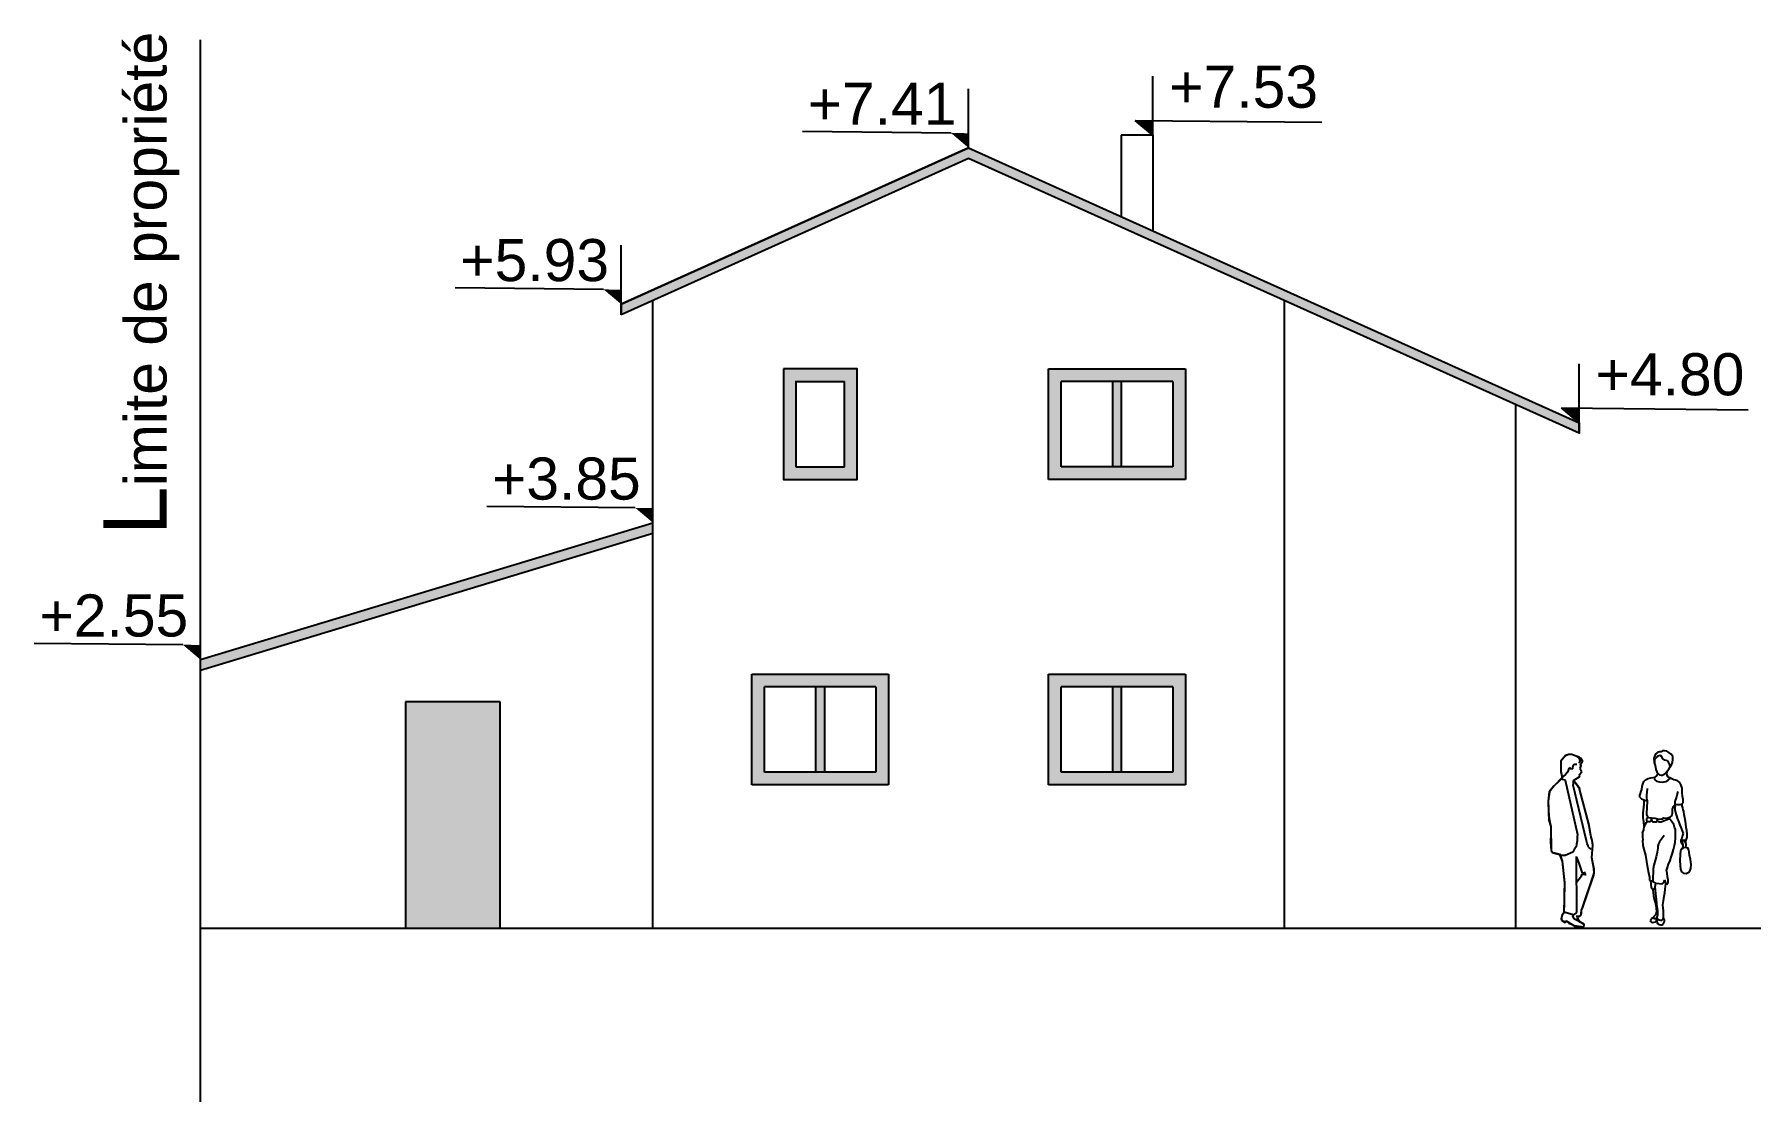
# Model space of a CAD drawing. Header units: millimetres. Extents: x 1515.2 to 1579.7, y 986.4 to 1013.2.
# Drawn here: x 1555.23 to 1571.54, y 1002.93 to 1013.07 of the extents above; entities that cross this region are included whole.
import ezdxf

# ---------------------------------------------------------------- set-up
doc = ezdxf.new("R2010")
doc.units = ezdxf.units.MM
for name, color, linetype in [('Cotations', 1, 'Continuous'), ('Limites', 7, 'Continuous'), ('Menuiseries', 7, 'Continuous'), ('Murs', 7, 'Continuous'), ('PERSONE', 251, 'Continuous'), ('Retini', 8, 'Continuous'), ('Texte', 7, 'Continuous'), ('Toiture', 7, 'Continuous')]:
    doc.layers.add(name, color=color, linetype=linetype)
doc.layers.add('Débord toiture', color=7, linetype='Continuous', true_color=0x171717)
doc.layers.add('Surf Menuiserie', color=7, linetype='Continuous', true_color=0x171717)
doc.styles.get("Standard").update_dxf_attribs({"font": 'arial.ttf'})

# ---------------------------------------------------------------- blocks, each defined once
blk = doc.blocks.new('WOMAN')
at = {"layer": 'Retini', "linetype": 'Continuous'}
for p, q in [((1.18, 3.35), (1.159, 3.319)), ((1.216, 3.381), (1.18, 3.35)), ((1.249, 3.388), (1.216, 3.381)), ((1.28, 3.392), (1.249, 3.388)), ((1.31, 3.407), (1.28, 3.392)), ((1.346, 3.409), (1.31, 3.407)), ((1.391, 3.402), (1.346, 3.409)), ((1.433, 3.376), (1.391, 3.402)), ((1.478, 3.345), (1.433, 3.376)), ((1.159, 3.319), (1.14, 3.266)), ((1.14, 3.266), (1.143, 3.185)), ((1.143, 3.185), (1.164, 3.121)), ((1.155, 3.236), (1.18, 3.272)), ((1.159, 3.154), (1.155, 3.236)), ((1.159, 3.154), (1.169, 3.088)), ((1.169, 3.088), (1.18, 3.043)), ((1.213, 3.305), (1.18, 3.272)), ((1.18, 3.043), (1.197, 3.003)), ((1.261, 3.317), (1.213, 3.305)), ((1.296, 3.296), (1.261, 3.317)), ((1.308, 3.258), (1.296, 3.296)), ((1.355, 3.227), (1.308, 3.258)), ((1.407, 3.215), (1.355, 3.227)), ((1.387, 2.991), (1.405, 3.017)), ((1.391, 2.975), (1.405, 3.017)), ((1.405, 3.017), (1.433, 3.055)), ((1.426, 3.187), (1.407, 3.215)), ((1.442, 3.147), (1.426, 3.187)), ((1.433, 3.055), (1.454, 3.097)), ((1.454, 3.097), (1.442, 3.147)), ((1.454, 3.097), (1.483, 3.137)), ((1.506, 3.296), (1.478, 3.345)), ((1.483, 3.137), (1.504, 3.18)), ((1.504, 3.18), (1.506, 3.241)), ((1.506, 3.241), (1.506, 3.296)), ((0.907, 2.658), (0.911, 2.715)), ((0.911, 2.715), (0.921, 2.76)), ((0.921, 2.76), (0.94, 2.809)), ((0.94, 2.809), (0.973, 2.845)), ((0.973, 2.845), (1.027, 2.873)), ((1.027, 2.873), (1.077, 2.883)), ((1.077, 2.883), (1.159, 2.894)), ((1.159, 2.894), (1.143, 2.873)), ((1.143, 2.873), (1.157, 2.845)), ((1.157, 2.845), (1.19, 2.821)), ((1.195, 2.927), (1.159, 2.894)), ((1.19, 2.821), (1.246, 2.802)), ((1.225, 2.966), (1.195, 2.927)), ((1.197, 3.003), (1.218, 2.972)), ((1.218, 2.972), (1.249, 2.944)), ((1.246, 2.802), (1.306, 2.8)), ((1.249, 2.944), (1.28, 2.934)), ((1.28, 2.934), (1.301, 2.938)), ((1.301, 2.938), (1.327, 2.949)), ((1.306, 2.8), (1.372, 2.812)), ((1.327, 2.949), (1.352, 2.963)), ((1.352, 2.963), (1.376, 2.978)), ((1.372, 2.812), (1.419, 2.838)), ((1.376, 2.978), (1.387, 2.991)), ((1.398, 2.927), (1.391, 2.975)), ((1.416, 2.897), (1.398, 2.927)), ((1.461, 2.875), (1.416, 2.897)), ((1.419, 2.838), (1.461, 2.875)), ((1.527, 2.847), (1.461, 2.875)), ((1.594, 2.831), (1.527, 2.847)), ((1.643, 2.79), (1.594, 2.831)), ((1.667, 2.753), (1.643, 2.79)), ((1.688, 2.684), (1.667, 2.753)), ((1.69, 2.59), (1.688, 2.684)), ((0.864, 2.547), (0.876, 2.58)), ((0.866, 2.505), (0.864, 2.547)), ((0.866, 2.505), (0.897, 2.476)), ((0.876, 2.58), (0.89, 2.623)), ((0.89, 2.623), (0.907, 2.658)), ((0.897, 2.476), (0.933, 2.458)), ((0.933, 2.458), (0.98, 2.441)), ((0.942, 2.309), (0.947, 2.368)), ((0.947, 2.368), (0.951, 2.429)), ((0.951, 2.429), (0.956, 2.449)), ((0.98, 2.441), (1.006, 2.446)), ((1.001, 2.502), (1.003, 2.545)), ((1.006, 2.446), (1.001, 2.502)), ((1.003, 2.545), (1.008, 2.602)), ((1.006, 2.394), (1.003, 2.34)), ((1.006, 2.446), (1.006, 2.394)), ((1.008, 2.602), (1.017, 2.672)), ((1.52, 2.325), (1.551, 2.37)), ((1.551, 2.37), (1.549, 2.266)), ((1.551, 2.37), (1.553, 2.42)), ((1.551, 2.37), (1.601, 2.361)), ((1.553, 2.42), (1.582, 2.491)), ((1.582, 2.491), (1.594, 2.55)), ((1.594, 2.55), (1.612, 2.618)), ((1.601, 2.361), (1.645, 2.361)), ((1.645, 2.361), (1.688, 2.375)), ((1.688, 2.375), (1.712, 2.394)), ((1.688, 2.337), (1.688, 2.375)), ((1.697, 2.526), (1.69, 2.59)), ((1.707, 2.46), (1.697, 2.526)), ((1.712, 2.394), (1.707, 2.46)), ((0.93, 2.196), (0.935, 2.252)), ((0.933, 2.113), (0.93, 2.196)), ((0.944, 2.028), (0.933, 2.113)), ((0.935, 2.252), (0.942, 2.309)), ((0.951, 1.933), (0.944, 2.028)), ((0.97, 1.967), (0.994, 2.011)), ((0.999, 2.278), (0.992, 2.214)), ((0.992, 2.214), (0.994, 2.167)), ((0.996, 2.089), (0.992, 2.063)), ((0.992, 2.063), (1.001, 2.04)), ((0.994, 2.167), (1.008, 2.139)), ((0.994, 2.011), (1.016, 2.036)), ((1.026, 2.119), (0.996, 2.089)), ((1.003, 2.34), (0.999, 2.278)), ((1.001, 2.04), (1.032, 2.033)), ((1.008, 2.139), (1.032, 2.113)), ((1.032, 2.113), (1.091, 2.106)), ((1.032, 2.033), (1.06, 2.035)), ((1.06, 2.035), (1.084, 2.042)), ((1.084, 2.042), (1.095, 2.061)), ((1.091, 2.106), (1.162, 2.099)), ((1.093, 2.077), (1.091, 2.106)), ((1.093, 2.077), (1.114, 2.103)), ((1.095, 2.061), (1.093, 2.077)), ((1.095, 2.061), (1.102, 2.042)), ((1.102, 2.042), (1.121, 2.028)), ((1.121, 2.028), (1.154, 2.023)), ((1.154, 2.023), (1.185, 2.026)), ((1.162, 2.099), (1.209, 2.087)), ((1.185, 2.026), (1.199, 2.035)), ((1.199, 2.035), (1.209, 2.061)), ((1.204, 2.048), (1.221, 2.03)), ((1.209, 2.087), (1.251, 2.075)), ((1.209, 2.061), (1.209, 2.087)), ((1.209, 2.074), (1.23, 2.081)), ((1.221, 2.03), (1.246, 2.026)), ((1.246, 2.026), (1.28, 2.028)), ((1.251, 2.075), (1.298, 2.082)), ((1.28, 2.028), (1.327, 2.044)), ((1.298, 2.082), (1.334, 2.101)), ((1.327, 2.044), (1.395, 2.068)), ((1.334, 2.101), (1.376, 2.096)), ((1.376, 2.096), (1.414, 2.101)), ((1.395, 2.068), (1.426, 2.087)), ((1.414, 2.101), (1.464, 2.12)), ((1.426, 2.087), (1.426, 2.106)), ((1.454, 2.068), (1.426, 2.087)), ((1.497, 2.018), (1.454, 2.068)), ((1.464, 2.12), (1.494, 2.148)), ((1.494, 2.148), (1.504, 2.198)), ((1.527, 1.971), (1.497, 2.018)), ((1.504, 2.271), (1.52, 2.325)), ((1.504, 2.198), (1.504, 2.271)), ((1.549, 2.266), (1.558, 2.205)), ((1.558, 2.205), (1.596, 2.096)), ((1.596, 2.096), (1.624, 2.018)), ((1.624, 2.018), (1.648, 1.959)), ((1.704, 2.297), (1.688, 2.337)), ((1.707, 2.257), (1.704, 2.297)), ((1.723, 2.229), (1.707, 2.257)), ((1.728, 2.165), (1.723, 2.229)), ((1.742, 2.101), (1.728, 2.165)), ((1.754, 2.03), (1.742, 2.101)), ((1.764, 1.985), (1.754, 2.03)), ((0.918, 1.811), (0.914, 1.735)), ((0.914, 1.735), (0.923, 1.669)), ((0.918, 1.811), (0.942, 1.87)), ((0.942, 1.87), (0.951, 1.933)), ((0.951, 1.933), (0.97, 1.967)), ((1.287, 1.69), (1.251, 1.634)), ((1.339, 1.759), (1.287, 1.69)), ((1.544, 1.924), (1.527, 1.971)), ((1.558, 1.874), (1.544, 1.924)), ((1.553, 1.631), (1.56, 1.709)), ((1.563, 1.801), (1.558, 1.874)), ((1.56, 1.709), (1.563, 1.801)), ((1.648, 1.959), (1.674, 1.9)), ((1.681, 1.704), (1.662, 1.662)), ((1.674, 1.9), (1.69, 1.848)), ((1.697, 1.756), (1.681, 1.704)), ((1.69, 1.848), (1.707, 1.801)), ((1.707, 1.801), (1.697, 1.756)), ((1.721, 1.654), (1.726, 1.679)), ((1.726, 1.679), (1.735, 1.657)), ((1.757, 1.621), (1.775, 1.686)), ((1.768, 1.917), (1.764, 1.985)), ((1.782, 1.856), (1.768, 1.917)), ((1.775, 1.686), (1.789, 1.728)), ((1.787, 1.785), (1.782, 1.856)), ((1.789, 1.728), (1.787, 1.785)), ((0.933, 1.565), (0.923, 1.669)), ((0.958, 1.466), (0.933, 1.565)), ((0.98, 1.379), (0.958, 1.466)), ((1.001, 1.254), (0.98, 1.379)), ((1.185, 1.346), (1.166, 1.272)), ((1.204, 1.433), (1.185, 1.346)), ((1.216, 1.511), (1.204, 1.433)), ((1.232, 1.594), (1.216, 1.551)), ((1.216, 1.551), (1.216, 1.511)), ((1.251, 1.634), (1.232, 1.594)), ((1.475, 1.339), (1.501, 1.412)), ((1.501, 1.412), (1.52, 1.485)), ((1.52, 1.485), (1.542, 1.563)), ((1.542, 1.563), (1.553, 1.631)), ((1.649, 1.386), (1.645, 1.274)), ((1.658, 1.458), (1.649, 1.386)), ((1.685, 1.498), (1.658, 1.458)), ((1.662, 1.662), (1.664, 1.634)), ((1.664, 1.634), (1.701, 1.579)), ((1.679, 1.655), (1.691, 1.622)), ((1.693, 1.655), (1.679, 1.655)), ((1.704, 1.539), (1.685, 1.498)), ((1.715, 1.516), (1.685, 1.498)), ((1.691, 1.622), (1.701, 1.58)), ((1.725, 1.655), (1.693, 1.655)), ((1.701, 1.58), (1.704, 1.539)), ((1.764, 1.524), (1.715, 1.516)), ((1.75, 1.64), (1.725, 1.655)), ((1.761, 1.611), (1.75, 1.64)), ((1.766, 1.574), (1.761, 1.611)), ((1.764, 1.524), (1.766, 1.574)), ((1.8, 1.514), (1.764, 1.524)), ((1.818, 1.481), (1.8, 1.514)), ((1.833, 1.376), (1.818, 1.481)), ((1.855, 1.289), (1.833, 1.376)), ((1.022, 1.128), (1.001, 1.254)), ((1.041, 1.022), (1.022, 1.128)), ((1.058, 0.94), (1.041, 1.022)), ((1.124, 1.036), (1.121, 0.944)), ((1.126, 1.107), (1.124, 1.036)), ((1.138, 1.178), (1.126, 1.107)), ((1.166, 1.272), (1.138, 1.178)), ((1.383, 1.074), (1.402, 1.136)), ((1.398, 1.025), (1.383, 1.074)), ((1.407, 0.954), (1.398, 1.025)), ((1.402, 1.136), (1.424, 1.199)), ((1.424, 1.199), (1.454, 1.27)), ((1.454, 1.27), (1.475, 1.339)), ((1.645, 1.274), (1.654, 1.176)), ((1.654, 1.176), (1.658, 1.104)), ((1.658, 1.104), (1.678, 1.053)), ((1.678, 1.053), (1.714, 1.026)), ((1.714, 1.026), (1.766, 1.02)), ((1.766, 1.02), (1.835, 1.052)), ((1.835, 1.052), (1.86, 1.113)), ((1.863, 1.197), (1.855, 1.289)), ((1.86, 1.113), (1.863, 1.197)), ((1.062, 0.89), (1.058, 0.94)), ((1.084, 0.869), (1.062, 0.89)), ((1.073, 0.879), (1.081, 0.812)), ((1.081, 0.812), (1.088, 0.746)), ((1.121, 0.871), (1.084, 0.869)), ((1.088, 0.746), (1.102, 0.718)), ((1.102, 0.718), (1.133, 0.713)), ((1.118, 0.715), (1.121, 0.687)), ((1.121, 0.944), (1.119, 0.895)), ((1.119, 0.895), (1.121, 0.864)), ((1.121, 0.864), (1.133, 0.857)), ((1.121, 0.687), (1.128, 0.649)), ((1.133, 0.857), (1.18, 0.833)), ((1.133, 0.713), (1.167, 0.731)), ((1.166, 0.76), (1.18, 0.833)), ((1.169, 0.701), (1.166, 0.76)), ((1.18, 0.623), (1.169, 0.701)), ((1.18, 0.833), (1.244, 0.824)), ((1.244, 0.824), (1.298, 0.819)), ((1.298, 0.819), (1.331, 0.845)), ((1.331, 0.845), (1.348, 0.892)), ((1.348, 0.892), (1.357, 0.857)), ((1.353, 0.64), (1.362, 0.713)), ((1.357, 0.857), (1.374, 0.819)), ((1.362, 0.713), (1.367, 0.763)), ((1.367, 0.763), (1.374, 0.819)), ((1.374, 0.819), (1.4, 0.81)), ((1.4, 0.81), (1.419, 0.833)), ((1.416, 0.895), (1.407, 0.954)), ((1.419, 0.833), (1.416, 0.895)), ((1.128, 0.649), (1.133, 0.585)), ((1.133, 0.585), (1.145, 0.515)), ((1.145, 0.515), (1.178, 0.406)), ((1.178, 0.406), (1.183, 0.333)), ((1.192, 0.519), (1.18, 0.623)), ((1.199, 0.434), (1.192, 0.519)), ((1.206, 0.361), (1.199, 0.434)), ((1.213, 0.29), (1.206, 0.361)), ((1.315, 0.411), (1.327, 0.484)), ((1.32, 0.345), (1.315, 0.411)), ((1.327, 0.3), (1.32, 0.345)), ((1.327, 0.484), (1.334, 0.529)), ((1.334, 0.529), (1.339, 0.574)), ((1.339, 0.574), (1.353, 0.64)), ((1.077, 0.118), (1.067, 0.102)), ((1.067, 0.102), (1.072, 0.08)), ((1.072, 0.08), (1.095, 0.068)), ((1.091, 0.139), (1.077, 0.118)), ((1.128, 0.153), (1.091, 0.139)), ((1.095, 0.068), (1.121, 0.066)), ((1.121, 0.066), (1.147, 0.068)), ((1.138, 0.182), (1.128, 0.153)), ((1.128, 0.153), (1.152, 0.144)), ((1.152, 0.196), (1.138, 0.182)), ((1.147, 0.068), (1.173, 0.078)), ((1.176, 0.222), (1.152, 0.196)), ((1.152, 0.144), (1.173, 0.144)), ((1.173, 0.144), (1.199, 0.156)), ((1.173, 0.078), (1.19, 0.094)), ((1.19, 0.279), (1.176, 0.222)), ((1.183, 0.333), (1.19, 0.279)), ((1.19, 0.094), (1.199, 0.116)), ((1.202, 0.125), (1.195, 0.071)), ((1.195, 0.071), (1.213, 0.038)), ((1.199, 0.156), (1.211, 0.187)), ((1.204, 0.135), (1.199, 0.156)), ((1.199, 0.156), (1.216, 0.13)), ((1.199, 0.116), (1.204, 0.135)), ((1.211, 0.187), (1.213, 0.217)), ((1.213, 0.217), (1.213, 0.29)), ((1.213, 0.038), (1.235, 0.024)), ((1.216, 0.13), (1.235, 0.113)), ((1.235, 0.113), (1.265, 0.106)), ((1.235, 0.024), (1.265, 0.017)), ((1.265, 0.106), (1.296, 0.111)), ((1.265, 0.017), (1.294, 0.019)), ((1.294, 0.019), (1.32, 0.033)), ((1.296, 0.111), (1.32, 0.132)), ((1.32, 0.132), (1.327, 0.163)), ((1.32, 0.033), (1.334, 0.057)), ((1.324, 0.255), (1.327, 0.3)), ((1.327, 0.215), (1.324, 0.255)), ((1.327, 0.163), (1.327, 0.215)), ((1.346, 0.106), (1.334, 0.139)), ((1.334, 0.057), (1.346, 0.08)), ((1.346, 0.08), (1.346, 0.106))]:
    blk.add_line(p, q, dxfattribs=at)

msp = doc.modelspace()

# ---------------------------------------------------------------- hatches: boundary and pattern name
at = {"layer": 'Cotations', "transparency": 33554687}
h = msp.add_hatch(color=256, dxfattribs=at)
h.dxf.hatch_style = 1
h.paths.add_polyline_path([(1565.691, 1012.254), (1565.858, 1012.113), (1565.858, 1012.252)])
h = msp.add_hatch(color=256, dxfattribs=at)
h.dxf.hatch_style = 1
h.paths.add_polyline_path([(1563.941, 1012.134), (1564.108, 1011.993), (1564.108, 1012.132)])
h = msp.add_hatch(color=256, dxfattribs=at)
h.dxf.hatch_style = 1
h.paths.add_polyline_path([(1560.64, 1010.648), (1560.807, 1010.508), (1560.807, 1010.647)])
h = msp.add_hatch(color=256, dxfattribs=at)
h.dxf.hatch_style = 1
h.paths.add_polyline_path([(1569.743, 1009.523), (1569.91, 1009.382), (1569.91, 1009.521)])
h = msp.add_hatch(color=256, dxfattribs=at)
h.dxf.hatch_style = 1
h.paths.add_polyline_path([(1560.941, 1008.574), (1561.108, 1008.433), (1561.108, 1008.572)])
h = msp.add_hatch(color=256, dxfattribs=at)
h.dxf.hatch_style = 1
h.paths.add_polyline_path([(1556.641, 1007.274), (1556.808, 1007.133), (1556.808, 1007.272)])
at = {"layer": 'Débord toiture', "transparency": 33554687}
h = msp.add_hatch(color=256, dxfattribs=at)
h.dxf.hatch_style = 1
h.paths.add_polyline_path([(1564.108, 1011.893), (1569.91, 1009.282), (1569.91, 1009.382), (1564.108, 1011.993), (1560.807, 1010.508), (1560.807, 1010.408)])
h = msp.add_hatch(color=256, dxfattribs=at)
h.dxf.hatch_style = 1
h.paths.add_polyline_path([(1556.808, 1007.133), (1556.808, 1007.033), (1561.108, 1008.333), (1561.108, 1008.433)])
at = {"layer": 'Surf Menuiserie', "transparency": 33554687}
h = msp.add_hatch(color=256, dxfattribs=at)
h.dxf.hatch_style = 1
h.paths.add_polyline_path([(1563.048, 1009.893), (1562.348, 1009.893), (1562.348, 1008.843), (1563.048, 1008.843)])
h.paths.add_polyline_path([(1562.928, 1008.963), (1562.468, 1008.963), (1562.468, 1009.773), (1562.928, 1009.773)], flags=16)
h.paths.add_polyline_path([(1566.168, 1009.893), (1564.868, 1009.893), (1564.868, 1008.843), (1566.168, 1008.843)])
h.paths.add_polyline_path([(1566.048, 1009.773), (1566.048, 1008.963), (1564.988, 1008.963), (1564.988, 1009.773)], flags=16)
h.paths.add_polyline_path([(1565.558, 1009.773), (1565.478, 1009.773), (1565.478, 1008.963), (1565.558, 1008.963)], flags=0)
h.paths.add_polyline_path([(1563.348, 1006.993), (1562.048, 1006.993), (1562.048, 1005.943), (1563.348, 1005.943)])
h.paths.add_polyline_path([(1562.168, 1006.063), (1562.168, 1006.873), (1563.228, 1006.873), (1563.228, 1006.063)], flags=16)
h.paths.add_polyline_path([(1562.738, 1006.873), (1562.658, 1006.873), (1562.658, 1006.063), (1562.738, 1006.063)], flags=0)
h.paths.add_polyline_path([(1566.168, 1006.993), (1564.868, 1006.993), (1564.868, 1005.943), (1566.168, 1005.943)])
h.paths.add_polyline_path([(1566.048, 1006.873), (1566.048, 1006.063), (1564.988, 1006.063), (1564.988, 1006.873)], flags=16)
h.paths.add_polyline_path([(1565.558, 1006.873), (1565.478, 1006.873), (1565.478, 1006.063), (1565.558, 1006.063)], flags=0)
h = msp.add_hatch(color=256, dxfattribs=at)
h.dxf.hatch_style = 1
h.paths.add_polyline_path([(1565.478, 1008.963), (1565.558, 1008.963), (1565.558, 1009.773), (1565.478, 1009.773)])
h = msp.add_hatch(color=256, dxfattribs=at)
h.dxf.hatch_style = 1
h.paths.add_polyline_path([(1562.738, 1006.873), (1562.658, 1006.873), (1562.658, 1006.063), (1562.738, 1006.063)])
h.paths.add_polyline_path([(1565.478, 1006.063), (1565.558, 1006.063), (1565.558, 1006.873), (1565.478, 1006.873)])
h = msp.add_hatch(color=256, dxfattribs=at)
h.dxf.hatch_style = 1
h.paths.add_polyline_path([(1558.758, 1004.583), (1559.658, 1004.583), (1559.658, 1006.733), (1558.758, 1006.733)])

# ---------------------------------------------------------------- linework, layer by layer
at = {"layer": 'Cotations'}
for p, q in [((1565.858, 1012.113), (1565.858, 1012.673)), ((1564.108, 1011.993), (1564.108, 1012.553)), ((1565.858, 1012.113), (1565.691, 1012.254)), ((1565.691, 1012.254), (1567.464, 1012.237)), ((1563.941, 1012.134), (1562.53, 1012.147)), ((1560.807, 1010.508), (1560.807, 1011.068)), ((1560.64, 1010.648), (1559.229, 1010.662)), ((1569.91, 1009.382), (1569.91, 1009.942)), ((1569.91, 1009.382), (1569.743, 1009.523)), ((1569.743, 1009.523), (1571.515, 1009.506)), ((1561.108, 1008.433), (1561.108, 1008.993)), ((1560.941, 1008.574), (1559.53, 1008.587)), ((1556.808, 1007.133), (1556.808, 1007.693)), ((1556.641, 1007.274), (1555.23, 1007.287))]:
    msp.add_line(p, q, dxfattribs=at)
at = {"layer": 'Limites'}
for p, q in [((1556.808, 1002.934), (1556.808, 1013.019)), ((1556.808, 1004.583), (1579.11, 1004.583))]:
    msp.add_line(p, q, dxfattribs=at)
at = {"layer": 'Menuiseries'}
for p, q in [((1564.868, 1008.843), (1564.868, 1009.893)), ((1564.868, 1009.893), (1566.168, 1009.893)), ((1566.168, 1009.893), (1566.168, 1008.843)), ((1562.468, 1009.773), (1562.468, 1008.963)), ((1562.928, 1008.963), (1562.928, 1009.773)), ((1564.988, 1008.963), (1564.988, 1009.773)), ((1566.048, 1009.773), (1564.988, 1009.773)), ((1565.478, 1008.963), (1565.478, 1009.773)), ((1565.558, 1009.773), (1565.558, 1008.963)), ((1566.048, 1009.773), (1566.048, 1008.963)), ((1569.91, 1009.282), (1569.91, 1009.382)), ((1562.468, 1008.963), (1562.928, 1008.963)), ((1566.048, 1008.963), (1564.988, 1008.963)), ((1565.558, 1008.963), (1565.478, 1008.963)), ((1566.168, 1008.843), (1564.868, 1008.843)), ((1562.048, 1005.943), (1562.048, 1006.993)), ((1562.048, 1006.993), (1563.348, 1006.993)), ((1562.048, 1006.993), (1562.698, 1006.993)), ((1563.348, 1006.993), (1563.348, 1005.943)), ((1564.868, 1005.943), (1564.868, 1006.993)), ((1564.868, 1006.993), (1566.168, 1006.993)), ((1566.168, 1006.993), (1566.168, 1005.943)), ((1562.168, 1006.063), (1562.168, 1006.873)), ((1563.228, 1006.873), (1562.168, 1006.873)), ((1562.658, 1006.063), (1562.658, 1006.873)), ((1562.738, 1006.873), (1562.738, 1006.063)), ((1563.228, 1006.873), (1563.228, 1006.063)), ((1564.988, 1006.063), (1564.988, 1006.873)), ((1566.048, 1006.873), (1564.988, 1006.873)), ((1565.478, 1006.063), (1565.478, 1006.873)), ((1565.558, 1006.873), (1565.558, 1006.063)), ((1566.048, 1006.873), (1566.048, 1006.063)), ((1559.658, 1006.733), (1558.758, 1006.733)), ((1558.758, 1006.733), (1558.758, 1004.583)), ((1559.658, 1004.583), (1559.658, 1006.733)), ((1563.228, 1006.063), (1562.168, 1006.063)), ((1562.738, 1006.063), (1562.658, 1006.063)), ((1566.048, 1006.063), (1564.988, 1006.063)), ((1565.558, 1006.063), (1565.478, 1006.063)), ((1563.348, 1005.943), (1562.048, 1005.943)), ((1566.168, 1005.943), (1564.868, 1005.943)), ((1558.758, 1004.583), (1559.658, 1004.583))]:
    msp.add_line(p, q, dxfattribs=at)
for points in [[(1562.348, 1009.893), (1562.348, 1008.843), (1563.048, 1008.843), (1563.048, 1009.893), (1562.348, 1009.893)], [(1562.468, 1009.773), (1562.468, 1009.773), (1562.928, 1009.773)]]:
    msp.add_lwpolyline(points, dxfattribs=at)
at = {"layer": 'Murs'}
for p, q in [((1561.108, 1004.583), (1561.108, 1010.543)), ((1567.108, 1010.543), (1567.108, 1004.583)), ((1569.308, 1004.583), (1569.308, 1009.553)), ((1561.108, 1008.333), (1561.108, 1008.433)), ((1561.108, 1004.583), (1561.108, 1008.333)), ((1556.808, 1007.033), (1556.808, 1007.133)), ((1556.808, 1004.583), (1556.808, 1007.033)), ((1556.808, 1004.583), (1569.308, 1004.583))]:
    msp.add_line(p, q, dxfattribs=at)
at = {"layer": 'PERSONE', "color": 251, "linetype": 'Continuous'}
for p, q in [((1569.781, 1006.221), (1569.735, 1006.169)), ((1569.735, 1006.169), (1569.737, 1006.069)), ((1569.781, 1006.22), (1569.737, 1006.172)), ((1569.737, 1006.172), (1569.737, 1006.074)), ((1569.812, 1006.232), (1569.781, 1006.221)), ((1569.801, 1006.228), (1569.781, 1006.22)), ((1569.81, 1006.233), (1569.801, 1006.228)), ((1569.839, 1006.23), (1569.81, 1006.233)), ((1569.838, 1006.23), (1569.812, 1006.232)), ((1569.906, 1006.205), (1569.838, 1006.23)), ((1569.857, 1006.224), (1569.839, 1006.23)), ((1569.85, 1006.121), (1569.848, 1006.104)), ((1569.858, 1006.132), (1569.85, 1006.121)), ((1569.892, 1006.213), (1569.857, 1006.224)), ((1569.87, 1006.137), (1569.858, 1006.132)), ((1569.889, 1006.137), (1569.87, 1006.137)), ((1569.9, 1006.209), (1569.889, 1006.212)), ((1569.912, 1006.193), (1569.892, 1006.213)), ((1569.912, 1006.203), (1569.9, 1006.209)), ((1569.925, 1006.191), (1569.906, 1006.205)), ((1569.908, 1006.151), (1569.92, 1006.161)), ((1569.92, 1006.197), (1569.912, 1006.203)), ((1569.92, 1006.173), (1569.912, 1006.193)), ((1569.931, 1006.189), (1569.92, 1006.197)), ((1569.92, 1006.161), (1569.92, 1006.173)), ((1569.92, 1006.1), (1569.928, 1006.131)), ((1569.92, 1006.1), (1569.929, 1006.128)), ((1569.922, 1006.142), (1569.937, 1006.154)), ((1569.928, 1006.131), (1569.922, 1006.142)), ((1569.923, 1006.142), (1569.935, 1006.152)), ((1569.929, 1006.128), (1569.923, 1006.142)), ((1569.941, 1006.171), (1569.925, 1006.191)), ((1569.939, 1006.179), (1569.931, 1006.189)), ((1569.935, 1006.152), (1569.939, 1006.157)), ((1569.937, 1006.154), (1569.941, 1006.171)), ((1569.942, 1006.169), (1569.939, 1006.179)), ((1569.939, 1006.157), (1569.942, 1006.169)), ((1569.723, 1005.981), (1569.665, 1005.928)), ((1569.748, 1006.012), (1569.672, 1005.934)), ((1569.748, 1006.009), (1569.723, 1005.981)), ((1569.737, 1006.074), (1569.748, 1006.009)), ((1569.737, 1006.069), (1569.748, 1006.012)), ((1569.739, 1006.003), (1569.752, 1005.997)), ((1569.78, 1006.043), (1569.745, 1006.014)), ((1569.752, 1005.997), (1569.773, 1005.99)), ((1569.773, 1005.99), (1569.777, 1005.987)), ((1569.777, 1005.987), (1569.894, 1005.472)), ((1569.798, 1006.065), (1569.78, 1006.043)), ((1569.816, 1006.104), (1569.798, 1006.065)), ((1569.828, 1006.099), (1569.816, 1006.104)), ((1569.838, 1006.093), (1569.828, 1006.099)), ((1569.847, 1006.094), (1569.838, 1006.093)), ((1569.848, 1006.104), (1569.847, 1006.094)), ((1569.854, 1005.94), (1569.855, 1005.955)), ((1569.855, 1005.984), (1569.915, 1006.022)), ((1569.855, 1005.985), (1569.915, 1006.021)), ((1569.913, 1005.906), (1569.855, 1005.985)), ((1569.855, 1005.961), (1569.855, 1005.985)), ((1569.893, 1005.937), (1569.855, 1005.984)), ((1569.855, 1005.955), (1569.855, 1005.961)), ((1569.912, 1006.041), (1569.935, 1006.067)), ((1569.915, 1006.022), (1569.912, 1006.041)), ((1569.913, 1006.042), (1569.935, 1006.067)), ((1569.915, 1006.021), (1569.913, 1006.042)), ((1569.935, 1006.067), (1569.92, 1006.1)), ((1569.935, 1006.067), (1569.92, 1006.1)), ((1569.626, 1005.877), (1569.615, 1005.786)), ((1569.627, 1005.877), (1569.615, 1005.791)), ((1569.615, 1005.791), (1569.621, 1005.644)), ((1569.665, 1005.928), (1569.626, 1005.877)), ((1569.672, 1005.934), (1569.627, 1005.877)), ((1569.979, 1005.412), (1569.854, 1005.94)), ((1569.915, 1005.904), (1569.893, 1005.937)), ((1570.004, 1005.558), (1569.913, 1005.906)), ((1569.921, 1005.88), (1569.915, 1005.904)), ((1570.004, 1005.561), (1569.921, 1005.88)), ((1569.615, 1005.786), (1569.617, 1005.679)), ((1569.617, 1005.679), (1569.623, 1005.609)), ((1569.621, 1005.644), (1569.632, 1005.588)), ((1569.623, 1005.609), (1569.641, 1005.549)), ((1569.632, 1005.588), (1569.64, 1005.551)), ((1569.641, 1005.478), (1569.638, 1005.4)), ((1569.64, 1005.551), (1569.643, 1005.32)), ((1569.641, 1005.549), (1569.641, 1005.478)), ((1569.894, 1005.472), (1569.891, 1005.451)), ((1570.023, 1005.447), (1570.004, 1005.561)), ((1570.018, 1005.475), (1570.004, 1005.558)), ((1570.037, 1005.398), (1570.018, 1005.475)), ((1569.638, 1005.4), (1569.643, 1005.319)), ((1569.643, 1005.32), (1569.661, 1005.299)), ((1569.643, 1005.319), (1569.661, 1005.3)), ((1569.851, 1005.305), (1569.778, 1005.271)), ((1569.866, 1005.334), (1569.851, 1005.305)), ((1569.88, 1005.354), (1569.866, 1005.334)), ((1569.885, 1005.379), (1569.88, 1005.354)), ((1569.891, 1005.411), (1569.885, 1005.379)), ((1569.891, 1005.451), (1569.891, 1005.411)), ((1569.986, 1005.385), (1569.979, 1005.412)), ((1569.994, 1005.365), (1569.986, 1005.385)), ((1569.999, 1005.351), (1569.994, 1005.365)), ((1570.014, 1005.338), (1569.999, 1005.351)), ((1570.024, 1005.329), (1570.014, 1005.338)), ((1570.029, 1005.426), (1570.023, 1005.447)), ((1570.037, 1005.396), (1570.029, 1005.426)), ((1570.029, 1005.251), (1570.041, 1005.369)), ((1570.029, 1005.252), (1570.04, 1005.367)), ((1570.041, 1005.369), (1570.037, 1005.398)), ((1570.04, 1005.367), (1570.037, 1005.396)), ((1569.661, 1005.3), (1569.676, 1005.296)), ((1569.661, 1005.299), (1569.724, 1005.283)), ((1569.676, 1005.296), (1569.726, 1005.284)), ((1569.724, 1005.283), (1569.749, 1005.218)), ((1569.726, 1005.284), (1569.749, 1005.217)), ((1569.741, 1005.273), (1569.727, 1005.285)), ((1569.778, 1005.271), (1569.741, 1005.273)), ((1569.749, 1005.218), (1569.771, 1005.017)), ((1569.749, 1005.217), (1569.771, 1005.01)), ((1569.884, 1005.2), (1569.884, 1005.264)), ((1569.884, 1005.131), (1569.884, 1005.2)), ((1569.91, 1005.201), (1569.889, 1005.258)), ((1569.942, 1005.105), (1569.91, 1005.201)), ((1570.05, 1005.15), (1570.029, 1005.252)), ((1570.053, 1005.143), (1570.029, 1005.251)), ((1570.053, 1005.106), (1570.05, 1005.15)), ((1570.053, 1005.116), (1570.053, 1005.143)), ((1569.769, 1004.986), (1569.764, 1004.739)), ((1569.771, 1005.01), (1569.768, 1004.918)), ((1569.771, 1005.017), (1569.769, 1004.986)), ((1569.884, 1005.046), (1569.884, 1005.131)), ((1569.888, 1004.928), (1569.884, 1005.046)), ((1569.888, 1005.021), (1569.933, 1005.08)), ((1569.933, 1005.08), (1569.938, 1005.094)), ((1569.938, 1005.094), (1569.947, 1005.096)), ((1569.962, 1005.107), (1569.942, 1005.105)), ((1569.942, 1004.773), (1570.04, 1005.06)), ((1569.943, 1004.775), (1570.05, 1005.095)), ((1569.946, 1005.103), (1569.955, 1005.106)), ((1569.949, 1005.1), (1569.946, 1005.103)), ((1569.947, 1005.096), (1569.965, 1005.092)), ((1569.96, 1005.094), (1569.949, 1005.1)), ((1569.955, 1005.106), (1569.966, 1005.109)), ((1569.976, 1005.092), (1569.96, 1005.094)), ((1569.969, 1005.111), (1569.962, 1005.107)), ((1569.965, 1005.092), (1569.976, 1005.092)), ((1569.966, 1005.109), (1569.969, 1005.111)), ((1570.04, 1005.06), (1570.049, 1005.086)), ((1570.049, 1005.086), (1570.053, 1005.106)), ((1570.05, 1005.095), (1570.053, 1005.116)), ((1569.768, 1004.816), (1569.764, 1004.738)), ((1569.768, 1004.918), (1569.768, 1004.816)), ((1569.888, 1004.831), (1569.888, 1004.928)), ((1569.888, 1004.73), (1569.888, 1004.831)), ((1569.749, 1004.709), (1569.739, 1004.669)), ((1569.739, 1004.669), (1569.741, 1004.657)), ((1569.749, 1004.707), (1569.741, 1004.68)), ((1569.741, 1004.68), (1569.741, 1004.659)), ((1569.741, 1004.659), (1569.76, 1004.649)), ((1569.741, 1004.657), (1569.776, 1004.636)), ((1569.771, 1004.735), (1569.749, 1004.709)), ((1569.761, 1004.722), (1569.749, 1004.707)), ((1569.76, 1004.649), (1569.776, 1004.639)), ((1569.77, 1004.733), (1569.761, 1004.722)), ((1569.764, 1004.739), (1569.771, 1004.735)), ((1569.764, 1004.738), (1569.842, 1004.714)), ((1569.776, 1004.636), (1569.785, 1004.652)), ((1569.776, 1004.639), (1569.784, 1004.65)), ((1569.784, 1004.65), (1569.789, 1004.648)), ((1569.785, 1004.652), (1569.858, 1004.606)), ((1569.842, 1004.714), (1569.863, 1004.708)), ((1569.867, 1004.669), (1569.845, 1004.702)), ((1569.863, 1004.708), (1569.888, 1004.73)), ((1569.957, 1004.619), (1569.867, 1004.669)), ((1569.88, 1004.695), (1569.9, 1004.695)), ((1569.895, 1004.679), (1569.899, 1004.695)), ((1569.9, 1004.695), (1569.895, 1004.68)), ((1569.895, 1004.68), (1569.901, 1004.661)), ((1569.9, 1004.664), (1569.895, 1004.679)), ((1569.899, 1004.695), (1569.915, 1004.697)), ((1569.9, 1004.695), (1569.916, 1004.697)), ((1569.913, 1004.646), (1569.9, 1004.664)), ((1569.901, 1004.661), (1569.915, 1004.639)), ((1569.915, 1004.697), (1569.929, 1004.715)), ((1569.916, 1004.697), (1569.929, 1004.713)), ((1569.929, 1004.715), (1569.933, 1004.755)), ((1569.929, 1004.713), (1569.931, 1004.728)), ((1569.931, 1004.728), (1569.933, 1004.753)), ((1569.933, 1004.755), (1569.943, 1004.775)), ((1569.933, 1004.753), (1569.942, 1004.773)), ((1569.789, 1004.648), (1569.812, 1004.631)), ((1569.812, 1004.631), (1569.837, 1004.621)), ((1569.837, 1004.621), (1569.863, 1004.602)), ((1569.858, 1004.606), (1569.956, 1004.595)), ((1569.863, 1004.602), (1569.955, 1004.595)), ((1569.958, 1004.618), (1569.913, 1004.646)), ((1569.955, 1004.595), (1569.957, 1004.619)), ((1569.955, 1004.595), (1569.958, 1004.618))]:
    msp.add_line(p, q, dxfattribs=at)
at = {"layer": 'Toiture'}
for p, q in [((1564.108, 1011.993), (1560.807, 1010.508)), ((1564.108, 1011.993), (1569.91, 1009.382)), ((1565.558, 1012.113), (1565.558, 1011.341)), ((1565.858, 1012.113), (1565.558, 1012.113)), ((1565.858, 1012.113), (1565.858, 1011.206)), ((1564.108, 1011.893), (1560.807, 1010.408)), ((1569.91, 1009.282), (1564.108, 1011.893)), ((1560.807, 1010.508), (1560.807, 1010.408)), ((1556.808, 1007.133), (1561.108, 1008.433)), ((1556.808, 1007.033), (1561.108, 1008.333))]:
    msp.add_line(p, q, dxfattribs=at)
msp.add_lwpolyline([(1560.807, 1010.408), (1560.807, 1010.508), (1564.108, 1011.993), (1569.91, 1009.382), (1569.91, 1009.282), (1564.108, 1011.893), (1560.807, 1010.408)], dxfattribs=at)

# ---------------------------------------------------------------- block references
at = {"layer": 'PERSONE', "color": 251, "xscale": 0.4872919342883506, "yscale": 0.4872919342883506, "zscale": 0.4872919342883506}
msp.add_blockref('WOMAN', (1570.065, 1004.605), dxfattribs=at)

# ---------------------------------------------------------------- texts
at = {"layer": 'Cotations', "char_height": 0.4, "attachment_point": 1}
for s, insert in [('+7.53', (1566.015, 1012.774)), ('+7.41', (1562.579, 1012.612)), ('+5.93', (1559.278, 1011.127)), ('+4.80', (1570.066, 1010.043)), ('+3.85', (1559.579, 1009.052)), ('+2.55', (1555.279, 1007.752))]:
    msp.add_mtext_dynamic_manual_height_columns(s, width=2.33208, gutter_width=12.5, heights=[0.613], dxfattribs=dict(at, insert=insert))
at = {"layer": 'Texte', "insert": (1555.887, 1008.313), "char_height": 0.6, "attachment_point": 1, "rotation": 90}
msp.add_mtext_dynamic_manual_height_columns('L{\\H0.66667x;imite de propriété}', width=8.45174, gutter_width=12.5, heights=[0.882], dxfattribs=at)

doc.saveas('drawing.dxf')
